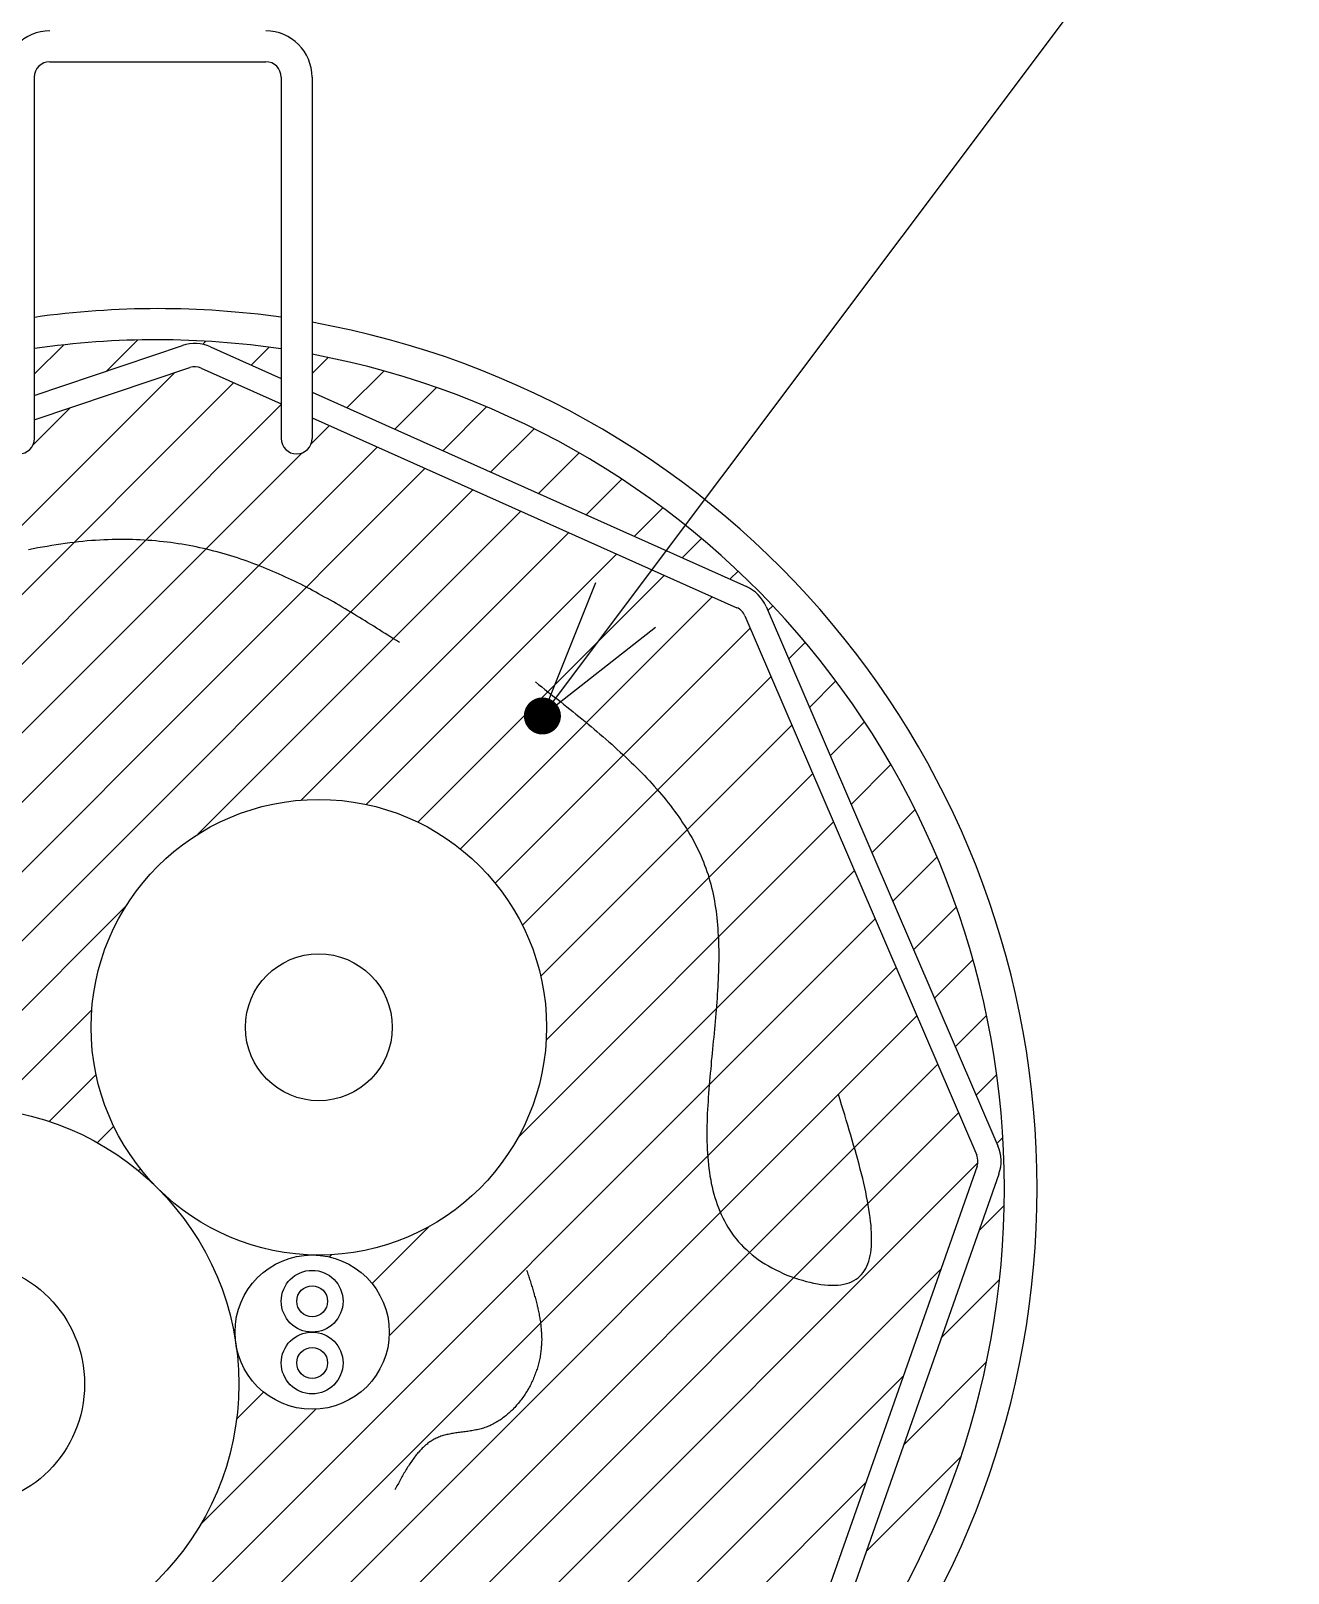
# Model space of a CAD drawing. Extents: x 443 to 1217, y -1921 to -677.
# Drawn here: x 948.16 to 964.04, y -1015.12 to -995.65 of the extents above; entities that cross this region are included whole.
import ezdxf

# ---------------------------------------------------------------- set-up
doc = ezdxf.new("R2010")
doc.units = 0
doc.header["$MEASUREMENT"] = 0
doc.layers.get('0').update_dxf_attribs({"linetype": 'CONTINUOUS'})
doc.layers.add('3', color=8, linetype='CONTINUOUS')
doc.layers.add('5', color=7, linetype='CONTINUOUS')

# ---------------------------------------------------------------- blocks, each defined once
blk = doc.blocks.new('OPEN330A')
at = {"color": 0}
for q in [(30, 8.0385), (30, -8.0385), (40, 0)]:
    blk.add_line((0, 0), q, dxfattribs=at)
blk = doc.blocks.new('NEGDOTSMALL')
at = {"color": 0, "const_width": 4}
blk.add_lwpolyline([(-2, 0, 1), (2, 0, 1), (-2, 0)], format="xyb", dxfattribs=at)

msp = doc.modelspace()

# ---------------------------------------------------------------- linework, layer by layer
at = {"color": 7, "linetype": 'Continuous'}
msp.add_line((954.62, -1004.301), (967.095, -987.68), dxfattribs=at)
at = {"color": 8, "linetype": 'Continuous'}
for p, q in [((949.12, -999.946), (949.511, -999.555)), ((950.331, -999.61), (950.37, -999.571)), ((948.205, -999.986), (948.576, -999.616)), ((950.944, -999.872), (951.169, -999.647)), ((951.712, -999.979), (951.915, -999.776)), ((939.745, -1010.197), (949.973, -999.968)), ((952.152, -1000.413), (952.618, -999.947)), ((939.918, -1010.898), (950.722, -1000.093)), ((952.757, -1000.683), (953.284, -1000.156)), ((940.091, -1011.6), (951.322, -1000.368)), ((948.189, -1000.877), (948.656, -1000.41)), ((953.361, -1000.953), (953.915, -1000.4)), ((951.7, -1000.865), (951.931, -1000.634)), ((953.966, -1001.223), (954.514, -1000.675)), ((940.437, -1013.003), (952.536, -1000.904)), ((940.264, -1012.301), (951.582, -1000.983)), ((954.57, -1001.493), (955.083, -1000.98)), ((940.61, -1013.705), (953.14, -1001.174)), ((955.174, -1001.764), (955.625, -1001.314)), ((945.379, -1009.809), (953.744, -1001.444)), ((950.27, -1005.793), (954.349, -1001.715)), ((955.779, -1002.034), (956.139, -1001.674)), ((951.575, -1005.363), (954.953, -1001.985)), ((956.383, -1002.304), (956.627, -1002.06)), ((952.395, -1005.417), (955.558, -1002.255)), ((956.988, -1002.574), (957.09, -1002.472)), ((953.047, -1005.64), (956.162, -1002.525)), ((953.584, -1005.978), (956.767, -1002.795)), ((957.466, -1002.97), (957.528, -1002.909)), ((954.024, -1006.412), (957.244, -1003.193)), ((957.729, -1003.582), (957.94, -1003.371)), ((954.368, -1006.943), (957.507, -1003.804)), ((957.992, -1004.194), (958.326, -1003.859)), ((954.599, -1007.587), (957.77, -1004.416)), ((958.255, -1004.805), (958.687, -1004.373)), ((954.667, -1008.393), (958.033, -1005.028)), ((958.518, -1005.417), (959.021, -1004.914)), ((958.781, -1006.028), (959.326, -1005.483)), ((954.311, -1009.624), (958.296, -1005.639)), ((959.044, -1006.64), (959.602, -1006.082)), ((952.686, -1012.124), (958.559, -1006.251)), ((946.788, -1009.276), (949.36, -1006.703)), ((959.307, -1007.252), (959.847, -1006.712)), ((946.303, -1019.381), (958.822, -1006.862)), ((959.57, -1007.863), (960.056, -1007.377)), ((947.507, -1019.052), (959.085, -1007.474)), ((947.678, -1009.26), (948.93, -1008.008)), ((948.26, -1019.173), (959.348, -1008.086)), ((959.833, -1008.475), (960.228, -1008.08)), ((948.65, -1019.658), (959.611, -1008.697)), ((948.395, -1009.417), (948.985, -1008.828)), ((960.096, -1009.087), (960.356, -1008.827)), ((949.076, -1020.107), (959.874, -1009.309)), ((949.002, -1009.685), (949.208, -1009.48)), ((960.359, -1009.698), (960.434, -1009.623)), ((949.521, -1010.041), (949.545, -1010.017)), ((949.769, -1020.289), (960.119, -1009.939)), ((960.131, -1010.801), (960.451, -1010.481)), ((952.47, -1011.465), (953.191, -1010.744)), ((950.462, -1020.47), (959.654, -1011.278)), ((951.932, -1011.129), (951.96, -1011.1)), ((959.657, -1012.15), (960.392, -1011.415)), ((950.76, -1012.3), (950.764, -1012.297)), ((951.685, -1020.122), (959.179, -1012.628)), ((959.182, -1013.499), (960.228, -1012.454)), ((950.759, -1013.176), (951.1, -1012.835)), ((950.305, -1014.504), (951.759, -1013.05)), ((958.708, -1014.848), (959.904, -1013.651)), ((953.376, -1019.305), (958.704, -1013.977))]:
    msp.add_line(p, q, dxfattribs=at)
at = {"layer": '3', "color": 3, "linetype": 'Continuous'}
for p, q in [((948.4, -996.043), (951.127, -996.043)), ((948.205, -996.238), (948.205, -1000.799)), ((951.322, -996.238), (951.322, -1000.799)), ((951.712, -996.238), (951.712, -1000.799)), ((948.205, -1000.254), (950.076, -999.625)), ((950.43, -999.642), (951.322, -1000.041)), ((948.205, -1000.562), (950.169, -999.902)), ((950.311, -999.909), (951.322, -1000.361)), ((951.712, -1000.216), (957.196, -1002.667)), ((951.712, -1000.536), (957.077, -1002.934)), ((957.176, -1003.035), (960.104, -1009.843)), ((957.444, -1002.919), (960.372, -1009.728)), ((960.108, -1009.985), (957.649, -1016.976)), ((960.384, -1010.082), (957.925, -1017.073))]:
    msp.add_line(p, q, dxfattribs=at)
at = {"layer": '3', "color": 3}
for p, q in [((948.539, -1002.131), (948.482, -1002.14)), ((948.595, -1002.124), (948.539, -1002.131)), ((948.652, -1002.116), (948.595, -1002.124)), ((948.707, -1002.11), (948.652, -1002.116)), ((948.762, -1002.103), (948.707, -1002.11)), ((948.816, -1002.098), (948.762, -1002.103)), ((948.871, -1002.092), (948.816, -1002.098)), ((948.925, -1002.088), (948.871, -1002.092)), ((948.978, -1002.085), (948.925, -1002.088)), ((949.032, -1002.081), (948.978, -1002.085)), ((949.084, -1002.078), (949.032, -1002.081)), ((949.136, -1002.076), (949.084, -1002.078)), ((949.189, -1002.075), (949.136, -1002.076)), ((949.24, -1002.074), (949.189, -1002.075)), ((949.292, -1002.074), (949.24, -1002.074)), ((949.342, -1002.074), (949.292, -1002.074)), ((949.394, -1002.074), (949.342, -1002.074)), ((949.444, -1002.075), (949.394, -1002.074)), ((949.494, -1002.077), (949.444, -1002.075)), ((949.543, -1002.079), (949.494, -1002.077)), ((949.592, -1002.081), (949.543, -1002.079)), ((949.641, -1002.085), (949.592, -1002.081)), ((949.69, -1002.088), (949.641, -1002.085)), ((949.738, -1002.092), (949.69, -1002.088)), ((949.786, -1002.097), (949.738, -1002.092)), ((949.834, -1002.102), (949.786, -1002.097)), ((949.881, -1002.107), (949.834, -1002.102)), ((949.929, -1002.113), (949.881, -1002.107)), ((949.976, -1002.119), (949.929, -1002.113)), ((950.021, -1002.127), (949.976, -1002.119)), ((950.067, -1002.134), (950.021, -1002.127)), ((948.192, -1002.192), (948.133, -1002.206)), ((948.25, -1002.18), (948.192, -1002.192)), ((948.309, -1002.17), (948.25, -1002.18)), ((948.367, -1002.16), (948.309, -1002.17)), ((948.425, -1002.15), (948.367, -1002.16)), ((948.482, -1002.14), (948.425, -1002.15)), ((950.114, -1002.142), (950.067, -1002.134)), ((950.159, -1002.15), (950.114, -1002.142)), ((950.205, -1002.159), (950.159, -1002.15)), ((950.249, -1002.167), (950.205, -1002.159)), ((950.294, -1002.177), (950.249, -1002.167)), ((950.339, -1002.187), (950.294, -1002.177)), ((950.383, -1002.197), (950.339, -1002.187)), ((950.427, -1002.208), (950.383, -1002.197)), ((950.47, -1002.219), (950.427, -1002.208)), ((950.514, -1002.231), (950.47, -1002.219)), ((950.557, -1002.242), (950.514, -1002.231)), ((950.6, -1002.255), (950.557, -1002.242)), ((950.643, -1002.267), (950.6, -1002.255)), ((950.685, -1002.28), (950.643, -1002.267)), ((950.728, -1002.293), (950.685, -1002.28)), ((950.769, -1002.306), (950.728, -1002.293)), ((950.812, -1002.32), (950.769, -1002.306)), ((950.853, -1002.334), (950.812, -1002.32)), ((950.894, -1002.348), (950.853, -1002.334)), ((950.935, -1002.364), (950.894, -1002.348)), ((950.976, -1002.379), (950.935, -1002.364)), ((951.016, -1002.394), (950.976, -1002.379)), ((951.057, -1002.41), (951.016, -1002.394)), ((951.097, -1002.426), (951.057, -1002.41)), ((951.137, -1002.442), (951.097, -1002.426)), ((951.178, -1002.459), (951.137, -1002.442)), ((951.217, -1002.476), (951.178, -1002.459)), ((951.257, -1002.493), (951.217, -1002.476)), ((951.297, -1002.511), (951.257, -1002.493)), ((951.336, -1002.528), (951.297, -1002.511)), ((951.375, -1002.547), (951.336, -1002.528)), ((951.413, -1002.564), (951.375, -1002.547)), ((951.452, -1002.583), (951.413, -1002.564)), ((951.491, -1002.601), (951.452, -1002.583)), ((951.53, -1002.621), (951.491, -1002.601)), ((951.568, -1002.639), (951.53, -1002.621)), ((951.606, -1002.659), (951.568, -1002.639)), ((951.644, -1002.679), (951.606, -1002.659)), ((951.682, -1002.698), (951.644, -1002.679)), ((951.719, -1002.718), (951.682, -1002.698)), ((951.758, -1002.737), (951.719, -1002.718)), ((951.795, -1002.758), (951.758, -1002.737)), ((951.832, -1002.779), (951.795, -1002.758)), ((951.87, -1002.8), (951.832, -1002.779)), ((951.907, -1002.82), (951.87, -1002.8)), ((951.944, -1002.841), (951.907, -1002.82)), ((951.981, -1002.862), (951.944, -1002.841)), ((952.018, -1002.883), (951.981, -1002.862)), ((952.054, -1002.904), (952.018, -1002.883)), ((952.091, -1002.926), (952.054, -1002.904)), ((952.128, -1002.948), (952.091, -1002.926)), ((952.164, -1002.97), (952.128, -1002.948)), ((952.201, -1002.991), (952.164, -1002.97)), ((952.237, -1003.013), (952.201, -1002.991)), ((952.273, -1003.035), (952.237, -1003.013)), ((952.31, -1003.057), (952.273, -1003.035)), ((952.346, -1003.08), (952.31, -1003.057)), ((952.382, -1003.101), (952.346, -1003.08)), ((952.418, -1003.124), (952.382, -1003.101)), ((952.454, -1003.146), (952.418, -1003.124)), ((952.49, -1003.169), (952.454, -1003.146)), ((952.527, -1003.192), (952.49, -1003.169)), ((952.563, -1003.214), (952.527, -1003.192)), ((952.598, -1003.237), (952.563, -1003.214)), ((952.634, -1003.259), (952.598, -1003.237)), ((952.67, -1003.282), (952.634, -1003.259)), ((952.706, -1003.305), (952.67, -1003.282)), ((952.742, -1003.328), (952.706, -1003.305)), ((952.778, -1003.35), (952.742, -1003.328)), ((952.814, -1003.373), (952.778, -1003.35)), ((954.532, -1003.872), (954.571, -1003.902)), ((954.571, -1003.902), (954.612, -1003.934)), ((954.612, -1003.934), (954.651, -1003.965)), ((954.651, -1003.965), (954.69, -1003.996)), ((954.69, -1003.996), (954.731, -1004.028)), ((954.731, -1004.028), (954.77, -1004.058)), ((954.77, -1004.058), (954.809, -1004.09)), ((954.809, -1004.09), (954.848, -1004.12)), ((954.848, -1004.12), (954.888, -1004.152)), ((954.888, -1004.152), (954.927, -1004.184)), ((954.927, -1004.184), (954.965, -1004.214)), ((954.965, -1004.214), (955.004, -1004.246)), ((955.004, -1004.246), (955.043, -1004.277)), ((955.043, -1004.277), (955.081, -1004.309)), ((955.081, -1004.309), (955.12, -1004.339)), ((955.12, -1004.339), (955.159, -1004.371)), ((955.159, -1004.371), (955.197, -1004.403)), ((955.197, -1004.403), (955.234, -1004.434)), ((955.234, -1004.434), (955.272, -1004.466)), ((955.272, -1004.466), (955.309, -1004.499)), ((955.309, -1004.499), (955.347, -1004.53)), ((955.347, -1004.53), (955.384, -1004.562)), ((955.384, -1004.562), (955.422, -1004.593)), ((955.422, -1004.593), (955.457, -1004.626)), ((955.457, -1004.626), (955.495, -1004.658)), ((955.495, -1004.658), (955.531, -1004.69)), ((955.531, -1004.69), (955.566, -1004.723)), ((955.566, -1004.723), (955.601, -1004.756)), ((955.601, -1004.756), (955.637, -1004.788)), ((955.637, -1004.788), (955.672, -1004.821)), ((955.672, -1004.821), (955.707, -1004.854)), ((955.707, -1004.854), (955.741, -1004.887)), ((955.741, -1004.887), (955.775, -1004.919)), ((955.775, -1004.919), (955.808, -1004.953)), ((955.808, -1004.953), (955.842, -1004.986)), ((955.842, -1004.986), (955.875, -1005.019)), ((955.875, -1005.019), (955.908, -1005.053)), ((955.908, -1005.053), (955.939, -1005.087)), ((955.939, -1005.087), (955.971, -1005.121)), ((955.971, -1005.121), (956.002, -1005.155)), ((956.002, -1005.155), (956.033, -1005.188)), ((956.033, -1005.188), (956.063, -1005.223)), ((956.063, -1005.223), (956.094, -1005.257)), ((956.094, -1005.257), (956.123, -1005.292)), ((956.123, -1005.292), (956.153, -1005.327)), ((956.153, -1005.327), (956.181, -1005.362)), ((956.181, -1005.362), (956.209, -1005.397)), ((956.209, -1005.397), (956.237, -1005.433)), ((956.237, -1005.433), (956.264, -1005.467)), ((956.264, -1005.467), (956.29, -1005.503)), ((956.29, -1005.503), (956.316, -1005.539)), ((956.316, -1005.539), (956.342, -1005.575)), ((956.342, -1005.575), (956.367, -1005.611)), ((956.367, -1005.611), (956.391, -1005.648)), ((956.391, -1005.648), (956.415, -1005.685)), ((956.415, -1005.685), (956.438, -1005.721)), ((956.438, -1005.721), (956.461, -1005.758)), ((956.461, -1005.758), (956.483, -1005.797)), ((956.483, -1005.797), (956.505, -1005.834)), ((956.505, -1005.834), (956.526, -1005.872)), ((956.526, -1005.872), (956.546, -1005.91)), ((956.546, -1005.91), (956.566, -1005.948)), ((956.566, -1005.948), (956.584, -1005.986)), ((956.584, -1005.986), (956.603, -1006.024)), ((956.603, -1006.024), (956.62, -1006.064)), ((956.62, -1006.064), (956.637, -1006.103)), ((956.637, -1006.103), (956.653, -1006.142)), ((956.653, -1006.142), (956.668, -1006.182)), ((956.668, -1006.182), (956.684, -1006.222)), ((956.684, -1006.222), (956.698, -1006.262)), ((956.698, -1006.262), (956.711, -1006.302)), ((956.711, -1006.302), (956.723, -1006.343)), ((956.723, -1006.343), (956.735, -1006.384)), ((956.735, -1006.384), (956.746, -1006.425)), ((956.746, -1006.425), (956.757, -1006.467)), ((956.757, -1006.467), (956.766, -1006.508)), ((956.766, -1006.508), (956.775, -1006.551)), ((956.775, -1006.551), (956.784, -1006.592)), ((956.784, -1006.592), (956.793, -1006.635)), ((956.793, -1006.635), (956.799, -1006.678)), ((956.799, -1006.678), (956.806, -1006.721)), ((956.806, -1006.721), (956.812, -1006.764)), ((956.812, -1006.764), (956.818, -1006.807)), ((956.818, -1006.807), (956.823, -1006.85)), ((956.823, -1006.85), (956.827, -1006.895)), ((956.827, -1006.895), (956.831, -1006.939)), ((956.831, -1006.939), (956.835, -1006.983)), ((956.835, -1006.983), (956.837, -1007.028)), ((956.837, -1007.028), (956.84, -1007.073)), ((956.84, -1007.073), (956.843, -1007.117)), ((956.843, -1007.117), (956.844, -1007.163)), ((956.844, -1007.163), (956.845, -1007.208)), ((956.845, -1007.208), (956.846, -1007.254)), ((956.846, -1007.254), (956.846, -1007.299)), ((956.846, -1007.299), (956.846, -1007.345)), ((956.846, -1007.345), (956.846, -1007.392)), ((956.84, -1007.578), (956.838, -1007.625)), ((956.843, -1007.532), (956.84, -1007.578)), ((956.844, -1007.485), (956.843, -1007.532)), ((956.845, -1007.438), (956.844, -1007.485)), ((956.846, -1007.392), (956.845, -1007.438)), ((956.831, -1007.768), (956.828, -1007.816)), ((956.834, -1007.72), (956.831, -1007.768)), ((956.836, -1007.673), (956.834, -1007.72)), ((956.838, -1007.625), (956.836, -1007.673)), ((956.818, -1007.961), (956.813, -1008.01)), ((956.821, -1007.913), (956.818, -1007.961)), ((956.825, -1007.864), (956.821, -1007.913)), ((956.828, -1007.816), (956.825, -1007.864)), ((956.801, -1008.156), (956.797, -1008.206)), ((956.806, -1008.107), (956.801, -1008.156)), ((956.81, -1008.058), (956.806, -1008.107)), ((956.813, -1008.01), (956.81, -1008.058)), ((956.783, -1008.354), (956.778, -1008.404)), ((956.787, -1008.304), (956.783, -1008.354)), ((956.793, -1008.255), (956.787, -1008.304)), ((956.797, -1008.206), (956.793, -1008.255)), ((956.763, -1008.555), (956.759, -1008.605)), ((956.769, -1008.505), (956.763, -1008.555)), ((956.773, -1008.455), (956.769, -1008.505)), ((956.778, -1008.404), (956.773, -1008.455)), ((956.749, -1008.706), (956.745, -1008.758)), ((956.753, -1008.655), (956.749, -1008.706)), ((956.759, -1008.605), (956.753, -1008.655)), ((956.73, -1008.91), (956.726, -1008.961)), ((956.735, -1008.859), (956.73, -1008.91)), ((956.739, -1008.808), (956.735, -1008.859)), ((956.745, -1008.758), (956.739, -1008.808)), ((956.714, -1009.115), (956.711, -1009.166)), ((956.717, -1009.064), (956.714, -1009.115)), ((956.722, -1009.013), (956.717, -1009.064)), ((956.726, -1008.961), (956.722, -1009.013)), ((958.378, -1009.144), (958.359, -1009.08)), ((956.702, -1009.319), (956.7, -1009.37)), ((956.705, -1009.268), (956.702, -1009.319)), ((956.708, -1009.217), (956.705, -1009.268)), ((956.711, -1009.166), (956.708, -1009.217)), ((958.398, -1009.209), (958.378, -1009.144)), ((958.417, -1009.273), (958.398, -1009.209)), ((958.437, -1009.336), (958.417, -1009.273)), ((956.698, -1009.471), (956.697, -1009.522)), ((956.697, -1009.522), (956.697, -1009.572)), ((956.699, -1009.42), (956.698, -1009.471)), ((956.7, -1009.37), (956.699, -1009.42)), ((958.457, -1009.401), (958.437, -1009.336)), ((958.476, -1009.464), (958.457, -1009.401)), ((958.495, -1009.527), (958.476, -1009.464)), ((958.513, -1009.59), (958.495, -1009.527)), ((956.697, -1009.572), (956.697, -1009.622)), ((956.697, -1009.622), (956.698, -1009.672)), ((956.698, -1009.672), (956.7, -1009.721)), ((956.7, -1009.721), (956.702, -1009.771)), ((958.532, -1009.653), (958.513, -1009.59)), ((958.55, -1009.716), (958.532, -1009.653)), ((958.568, -1009.778), (958.55, -1009.716)), ((956.702, -1009.771), (956.704, -1009.82)), ((956.704, -1009.82), (956.708, -1009.868)), ((956.708, -1009.868), (956.712, -1009.917)), ((956.712, -1009.917), (956.716, -1009.965)), ((958.585, -1009.839), (958.568, -1009.778)), ((958.602, -1009.9), (958.585, -1009.839)), ((958.618, -1009.961), (958.602, -1009.9)), ((956.716, -1009.965), (956.723, -1010.013)), ((956.723, -1010.013), (956.729, -1010.06)), ((956.729, -1010.06), (956.736, -1010.108)), ((956.736, -1010.108), (956.745, -1010.154)), ((958.634, -1010.021), (958.618, -1009.961)), ((958.648, -1010.08), (958.634, -1010.021)), ((958.664, -1010.138), (958.648, -1010.08)), ((956.745, -1010.154), (956.753, -1010.201)), ((956.753, -1010.201), (956.763, -1010.246)), ((956.763, -1010.246), (956.774, -1010.291)), ((956.774, -1010.291), (956.786, -1010.336)), ((958.677, -1010.196), (958.664, -1010.138)), ((958.69, -1010.253), (958.677, -1010.196)), ((958.703, -1010.309), (958.69, -1010.253)), ((956.786, -1010.336), (956.798, -1010.38)), ((956.798, -1010.38), (956.812, -1010.424)), ((956.812, -1010.424), (956.827, -1010.468)), ((956.827, -1010.468), (956.843, -1010.51)), ((958.714, -1010.365), (958.703, -1010.309)), ((958.725, -1010.421), (958.714, -1010.365)), ((958.735, -1010.474), (958.725, -1010.421)), ((958.743, -1010.527), (958.735, -1010.474)), ((956.843, -1010.51), (956.86, -1010.553)), ((956.86, -1010.553), (956.878, -1010.594)), ((956.878, -1010.594), (956.897, -1010.634)), ((956.897, -1010.634), (956.918, -1010.675)), ((956.918, -1010.675), (956.94, -1010.714)), ((958.751, -1010.579), (958.743, -1010.527)), ((958.759, -1010.63), (958.751, -1010.579)), ((958.764, -1010.68), (958.759, -1010.63)), ((958.769, -1010.729), (958.764, -1010.68)), ((956.94, -1010.714), (956.963, -1010.753)), ((956.963, -1010.753), (956.987, -1010.791)), ((956.987, -1010.791), (957.013, -1010.829)), ((957.013, -1010.829), (957.039, -1010.865)), ((957.039, -1010.865), (957.067, -1010.901)), ((958.773, -1010.776), (958.769, -1010.729)), ((958.776, -1010.823), (958.773, -1010.776)), ((958.777, -1010.869), (958.776, -1010.823)), ((958.777, -1010.912), (958.777, -1010.869)), ((957.067, -1010.901), (957.097, -1010.937)), ((957.097, -1010.937), (957.128, -1010.971)), ((957.128, -1010.971), (957.161, -1011.005)), ((957.161, -1011.005), (957.195, -1011.037)), ((957.195, -1011.037), (957.231, -1011.07)), ((957.231, -1011.07), (957.268, -1011.101)), ((958.759, -1011.112), (958.765, -1011.075)), ((958.765, -1011.075), (958.769, -1011.036)), ((958.769, -1011.036), (958.774, -1010.996)), ((958.774, -1010.996), (958.776, -1010.955)), ((958.776, -1010.955), (958.777, -1010.912)), ((957.268, -1011.101), (957.306, -1011.131)), ((957.306, -1011.131), (957.346, -1011.161)), ((957.346, -1011.161), (957.388, -1011.189)), ((957.388, -1011.189), (957.43, -1011.216)), ((957.43, -1011.216), (957.475, -1011.242)), ((957.475, -1011.242), (957.519, -1011.267)), ((957.519, -1011.267), (957.566, -1011.291)), ((958.687, -1011.301), (958.702, -1011.274)), ((958.702, -1011.274), (958.717, -1011.245)), ((958.717, -1011.245), (958.729, -1011.214)), ((958.729, -1011.214), (958.74, -1011.181)), ((958.74, -1011.181), (958.75, -1011.148)), ((958.75, -1011.148), (958.759, -1011.112)), ((954.421, -1011.297), (954.427, -1011.313)), ((954.427, -1011.313), (954.432, -1011.33)), ((954.432, -1011.33), (954.437, -1011.345)), ((954.437, -1011.345), (954.443, -1011.361)), ((954.443, -1011.361), (954.448, -1011.378)), ((954.448, -1011.378), (954.454, -1011.394)), ((954.454, -1011.394), (954.458, -1011.41)), ((954.458, -1011.41), (954.464, -1011.427)), ((954.464, -1011.427), (954.469, -1011.443)), ((954.469, -1011.443), (954.474, -1011.459)), ((954.474, -1011.459), (954.479, -1011.476)), ((957.566, -1011.291), (957.612, -1011.314)), ((957.612, -1011.314), (957.66, -1011.336)), ((957.66, -1011.336), (957.708, -1011.357)), ((957.708, -1011.357), (957.756, -1011.375)), ((957.756, -1011.375), (957.805, -1011.394)), ((957.805, -1011.394), (957.853, -1011.41)), ((957.853, -1011.41), (957.902, -1011.424)), ((957.902, -1011.424), (957.95, -1011.439)), ((957.95, -1011.439), (957.998, -1011.449)), ((957.998, -1011.449), (958.045, -1011.46)), ((958.045, -1011.46), (958.092, -1011.469)), ((958.092, -1011.469), (958.137, -1011.476)), ((958.389, -1011.479), (958.426, -1011.473)), ((958.426, -1011.473), (958.461, -1011.465)), ((958.461, -1011.465), (958.494, -1011.455)), ((958.494, -1011.455), (958.524, -1011.443)), ((958.524, -1011.443), (958.553, -1011.428)), ((958.553, -1011.428), (958.58, -1011.411)), ((958.58, -1011.411), (958.605, -1011.394)), ((958.605, -1011.394), (958.628, -1011.373)), ((958.628, -1011.373), (958.65, -1011.351)), ((958.65, -1011.351), (958.668, -1011.327)), ((958.668, -1011.327), (958.687, -1011.301)), ((954.479, -1011.476), (954.484, -1011.492)), ((954.484, -1011.492), (954.49, -1011.508)), ((954.49, -1011.508), (954.494, -1011.525)), ((954.494, -1011.525), (954.5, -1011.541)), ((954.5, -1011.541), (954.504, -1011.557)), ((954.504, -1011.557), (954.508, -1011.573)), ((954.508, -1011.573), (954.514, -1011.589)), ((954.514, -1011.589), (954.518, -1011.605)), ((954.518, -1011.605), (954.522, -1011.622)), ((954.522, -1011.622), (954.527, -1011.638)), ((954.527, -1011.638), (954.532, -1011.654)), ((954.532, -1011.654), (954.537, -1011.671)), ((958.137, -1011.476), (958.182, -1011.481)), ((958.182, -1011.481), (958.227, -1011.484)), ((958.227, -1011.484), (958.269, -1011.486)), ((958.269, -1011.486), (958.311, -1011.485)), ((958.311, -1011.485), (958.351, -1011.483)), ((958.351, -1011.483), (958.389, -1011.479)), ((954.537, -1011.671), (954.54, -1011.687)), ((954.54, -1011.687), (954.544, -1011.703)), ((954.544, -1011.703), (954.549, -1011.72)), ((954.549, -1011.72), (954.553, -1011.736)), ((954.553, -1011.736), (954.556, -1011.752)), ((954.556, -1011.752), (954.561, -1011.769)), ((954.561, -1011.769), (954.564, -1011.785)), ((954.564, -1011.785), (954.567, -1011.801)), ((954.567, -1011.801), (954.571, -1011.818)), ((954.571, -1011.818), (954.575, -1011.834)), ((954.575, -1011.834), (954.578, -1011.85)), ((954.578, -1011.85), (954.58, -1011.867)), ((954.58, -1011.867), (954.583, -1011.883)), ((954.583, -1011.883), (954.587, -1011.9)), ((954.587, -1011.9), (954.589, -1011.916)), ((954.589, -1011.916), (954.592, -1011.932)), ((954.592, -1011.932), (954.594, -1011.949)), ((954.594, -1011.949), (954.597, -1011.965)), ((954.597, -1011.965), (954.599, -1011.981)), ((954.599, -1011.981), (954.601, -1011.998)), ((954.601, -1011.998), (954.602, -1012.014)), ((954.602, -1012.014), (954.604, -1012.03)), ((954.604, -1012.03), (954.605, -1012.047)), ((954.605, -1012.047), (954.606, -1012.064)), ((954.606, -1012.064), (954.607, -1012.08)), ((954.607, -1012.245), (954.606, -1012.261)), ((954.607, -1012.08), (954.609, -1012.097)), ((954.609, -1012.229), (954.607, -1012.245)), ((954.609, -1012.097), (954.61, -1012.113)), ((954.61, -1012.212), (954.609, -1012.229)), ((954.61, -1012.113), (954.61, -1012.129)), ((954.61, -1012.129), (954.61, -1012.146)), ((954.61, -1012.146), (954.611, -1012.162)), ((954.611, -1012.179), (954.61, -1012.195)), ((954.61, -1012.195), (954.61, -1012.212)), ((954.611, -1012.162), (954.611, -1012.179)), ((954.579, -1012.444), (954.576, -1012.461)), ((954.583, -1012.427), (954.579, -1012.444)), ((954.587, -1012.411), (954.583, -1012.427)), ((954.59, -1012.394), (954.587, -1012.411)), ((954.593, -1012.377), (954.59, -1012.394)), ((954.595, -1012.361), (954.593, -1012.377)), ((954.598, -1012.344), (954.595, -1012.361)), ((954.6, -1012.328), (954.598, -1012.344)), ((954.602, -1012.311), (954.6, -1012.328)), ((954.604, -1012.294), (954.602, -1012.311)), ((954.605, -1012.278), (954.604, -1012.294)), ((954.606, -1012.261), (954.605, -1012.278)), ((954.516, -1012.642), (954.509, -1012.658)), ((954.522, -1012.625), (954.516, -1012.642)), ((954.529, -1012.609), (954.522, -1012.625)), ((954.535, -1012.593), (954.529, -1012.609)), ((954.541, -1012.576), (954.535, -1012.593)), ((954.546, -1012.56), (954.541, -1012.576)), ((954.552, -1012.544), (954.546, -1012.56)), ((954.557, -1012.527), (954.552, -1012.544)), ((954.562, -1012.51), (954.557, -1012.527)), ((954.567, -1012.493), (954.562, -1012.51)), ((954.571, -1012.477), (954.567, -1012.493)), ((954.576, -1012.461), (954.571, -1012.477)), ((954.42, -1012.83), (954.411, -1012.846)), ((954.43, -1012.815), (954.42, -1012.83)), ((954.438, -1012.8), (954.43, -1012.815)), ((954.447, -1012.784), (954.438, -1012.8)), ((954.456, -1012.769), (954.447, -1012.784)), ((954.464, -1012.754), (954.456, -1012.769)), ((954.472, -1012.738), (954.464, -1012.754)), ((954.48, -1012.722), (954.472, -1012.738)), ((954.488, -1012.706), (954.48, -1012.722)), ((954.495, -1012.691), (954.488, -1012.706)), ((954.502, -1012.674), (954.495, -1012.691)), ((954.509, -1012.658), (954.502, -1012.674)), ((954.272, -1013.028), (954.26, -1013.039)), ((954.284, -1013.014), (954.272, -1013.028)), ((954.295, -1013.001), (954.284, -1013.014)), ((954.307, -1012.988), (954.295, -1013.001)), ((954.318, -1012.974), (954.307, -1012.988)), ((954.328, -1012.961), (954.318, -1012.974)), ((954.339, -1012.947), (954.328, -1012.961)), ((954.35, -1012.933), (954.339, -1012.947)), ((954.361, -1012.919), (954.35, -1012.933)), ((954.371, -1012.904), (954.361, -1012.919)), ((954.382, -1012.89), (954.371, -1012.904)), ((954.392, -1012.875), (954.382, -1012.89)), ((954.401, -1012.861), (954.392, -1012.875)), ((954.411, -1012.846), (954.401, -1012.861)), ((954.031, -1013.22), (954.016, -1013.228)), ((954.046, -1013.212), (954.031, -1013.22)), ((954.06, -1013.203), (954.046, -1013.212)), ((954.074, -1013.193), (954.06, -1013.203)), ((954.089, -1013.184), (954.074, -1013.193)), ((954.103, -1013.175), (954.089, -1013.184)), ((954.117, -1013.165), (954.103, -1013.175)), ((954.13, -1013.155), (954.117, -1013.165)), ((954.144, -1013.144), (954.13, -1013.155)), ((954.157, -1013.133), (954.144, -1013.144)), ((954.171, -1013.122), (954.157, -1013.133)), ((954.185, -1013.111), (954.171, -1013.122)), ((954.198, -1013.101), (954.185, -1013.111)), ((954.21, -1013.089), (954.198, -1013.101)), ((954.223, -1013.077), (954.21, -1013.089)), ((954.235, -1013.065), (954.223, -1013.077)), ((954.248, -1013.053), (954.235, -1013.065)), ((954.26, -1013.039), (954.248, -1013.053)), ((953.28, -1013.417), (953.267, -1013.423)), ((953.294, -1013.41), (953.28, -1013.417)), ((953.308, -1013.403), (953.294, -1013.41)), ((953.324, -1013.398), (953.308, -1013.403)), ((953.338, -1013.393), (953.324, -1013.398)), ((953.353, -1013.387), (953.338, -1013.393)), ((953.368, -1013.383), (953.353, -1013.387)), ((953.384, -1013.378), (953.368, -1013.383)), ((953.399, -1013.375), (953.384, -1013.378)), ((953.414, -1013.371), (953.399, -1013.375)), ((953.43, -1013.368), (953.414, -1013.371)), ((953.446, -1013.364), (953.43, -1013.368)), ((953.462, -1013.361), (953.446, -1013.364)), ((953.478, -1013.358), (953.462, -1013.361)), ((953.495, -1013.356), (953.478, -1013.358)), ((953.511, -1013.353), (953.495, -1013.356)), ((953.527, -1013.35), (953.511, -1013.353)), ((953.544, -1013.348), (953.527, -1013.35)), ((953.56, -1013.346), (953.544, -1013.348)), ((953.578, -1013.344), (953.56, -1013.346)), ((953.594, -1013.341), (953.578, -1013.344)), ((953.61, -1013.339), (953.594, -1013.341)), ((953.628, -1013.337), (953.61, -1013.339)), ((953.644, -1013.335), (953.628, -1013.337)), ((953.661, -1013.333), (953.644, -1013.335)), ((953.678, -1013.33), (953.661, -1013.333)), ((953.695, -1013.328), (953.678, -1013.33)), ((953.712, -1013.325), (953.695, -1013.328)), ((953.728, -1013.323), (953.712, -1013.325)), ((953.745, -1013.32), (953.728, -1013.323)), ((953.762, -1013.316), (953.745, -1013.32)), ((953.778, -1013.313), (953.762, -1013.316)), ((953.796, -1013.31), (953.778, -1013.313)), ((953.812, -1013.307), (953.796, -1013.31)), ((953.828, -1013.302), (953.812, -1013.307)), ((953.845, -1013.298), (953.828, -1013.302)), ((953.861, -1013.293), (953.845, -1013.298)), ((953.877, -1013.288), (953.861, -1013.293)), ((953.892, -1013.283), (953.877, -1013.288)), ((953.909, -1013.277), (953.892, -1013.283)), ((953.924, -1013.272), (953.909, -1013.277)), ((953.94, -1013.265), (953.924, -1013.272)), ((953.956, -1013.259), (953.94, -1013.265)), ((953.971, -1013.251), (953.956, -1013.259)), ((953.986, -1013.243), (953.971, -1013.251)), ((954.001, -1013.236), (953.986, -1013.243)), ((954.016, -1013.228), (954.001, -1013.236)), ((953.038, -1013.616), (953.027, -1013.628)), ((953.049, -1013.603), (953.038, -1013.616)), ((953.06, -1013.591), (953.049, -1013.603)), ((953.071, -1013.578), (953.06, -1013.591)), ((953.082, -1013.566), (953.071, -1013.578)), ((953.093, -1013.555), (953.082, -1013.566)), ((953.103, -1013.543), (953.093, -1013.555)), ((953.115, -1013.532), (953.103, -1013.543)), ((953.127, -1013.521), (953.115, -1013.532)), ((953.138, -1013.51), (953.127, -1013.521)), ((953.15, -1013.5), (953.138, -1013.51)), ((953.163, -1013.491), (953.15, -1013.5)), ((953.175, -1013.481), (953.163, -1013.491)), ((953.187, -1013.472), (953.175, -1013.481)), ((953.2, -1013.462), (953.187, -1013.472)), ((953.214, -1013.454), (953.2, -1013.462)), ((953.227, -1013.446), (953.214, -1013.454)), ((953.24, -1013.437), (953.227, -1013.446)), ((953.253, -1013.43), (953.24, -1013.437)), ((953.267, -1013.423), (953.253, -1013.43)), ((952.909, -1013.798), (952.9, -1013.813)), ((952.918, -1013.783), (952.909, -1013.798)), ((952.928, -1013.768), (952.918, -1013.783)), ((952.938, -1013.753), (952.928, -1013.768)), ((952.948, -1013.739), (952.938, -1013.753)), ((952.957, -1013.724), (952.948, -1013.739)), ((952.966, -1013.71), (952.957, -1013.724)), ((952.977, -1013.696), (952.966, -1013.71)), ((952.987, -1013.682), (952.977, -1013.696)), ((952.997, -1013.668), (952.987, -1013.682)), ((953.006, -1013.655), (952.997, -1013.668)), ((953.017, -1013.641), (953.006, -1013.655)), ((953.027, -1013.628), (953.017, -1013.641)), ((952.793, -1014.002), (952.784, -1014.018)), ((952.802, -1013.987), (952.793, -1014.002)), ((952.81, -1013.97), (952.802, -1013.987)), ((952.819, -1013.954), (952.81, -1013.97)), ((952.828, -1013.938), (952.819, -1013.954)), ((952.836, -1013.922), (952.828, -1013.938)), ((952.846, -1013.906), (952.836, -1013.922)), ((952.855, -1013.891), (952.846, -1013.906)), ((952.864, -1013.874), (952.855, -1013.891)), ((952.872, -1013.859), (952.864, -1013.874)), ((952.882, -1013.844), (952.872, -1013.859)), ((952.891, -1013.829), (952.882, -1013.844)), ((952.9, -1013.813), (952.891, -1013.829)), ((952.767, -1014.051), (952.758, -1014.067)), ((952.775, -1014.035), (952.767, -1014.051)), ((952.784, -1014.018), (952.775, -1014.035))]:
    msp.add_line(p, q, dxfattribs=at)
at = {"layer": '3', "color": 3, "linetype": 'Continuous'}
for centre, radius, start, end in [((948.4, -996.238), 0.584, 90, 180), ((951.127, -996.238), 0.584, 0, 90), ((948.4, -996.238), 0.195, 90, 180), ((951.127, -996.238), 0.195, 0, 90), ((949.769, -1010.342), 11.182, 82.0167, 98.0379), ((949.764, -1010.263), 11.103, 280.1042, 79.8958), ((949.745, -1010.349), 10.796, 81.6019, 98.2005), ((950.231, -1000.087), 0.487, 65.9124, 108.5625), ((949.74, -1010.266), 10.713, 280.6055, 79.3945), ((950.231, -1000.087), 0.195, 65.9124, 108.5625), ((948.011, -1000.799), 0.195, 180, 0), ((951.517, -1000.799), 0.195, 180, 0), ((956.997, -1003.112), 0.487, 23.2681, 65.9124), ((956.997, -1003.112), 0.195, 23.2681, 65.9124), ((959.925, -1009.92), 0.195, 340.6214, 23.2681), ((959.925, -1009.92), 0.487, 340.6214, 23.2681)]:
    msp.add_arc(centre, radius, start, end, dxfattribs=at)
at = {"layer": '5', "color": 3, "linetype": 'Continuous'}
for centre, radius in [((951.797, -1008.23), 2.875), ((951.797, -1008.23), 0.927), ((947.293, -1012.734), 3.494), ((947.293, -1012.734), 1.547), ((951.713, -1012.078), 0.974), ((951.713, -1011.688), 0.39), ((951.713, -1011.688), 0.195), ((951.713, -1012.467), 0.39), ((951.713, -1012.467), 0.195)]:
    msp.add_circle(centre, radius, dxfattribs=at)

# ---------------------------------------------------------------- block references
at = {"color": 7, "linetype": 'Continuous', "xscale": -0.05843603243154152, "yscale": 0.05843603243154152, "zscale": 0.05843603243154152}
for name, rotation in [('OPEN330A', 233.1100841098959), ('NEGDOTSMALL', 293.1100841098958)]:
    msp.add_blockref(name, (954.62, -1004.301), dxfattribs=dict(at, rotation=rotation))

doc.saveas('drawing.dxf')
